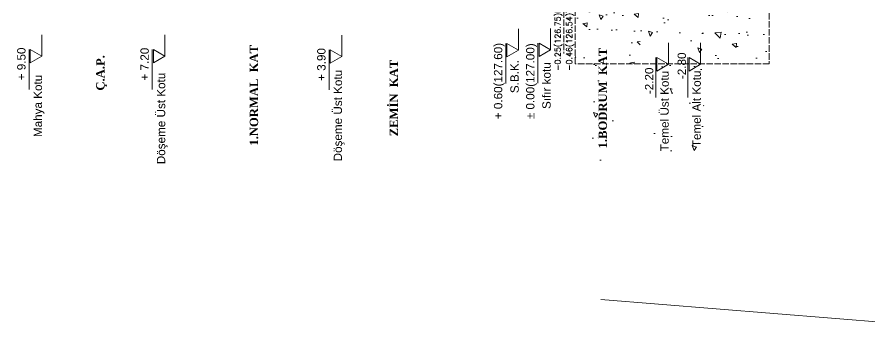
# Model space of a CAD drawing. Header units: millimetres. Extents: x 14753 to 45183, y 5640 to 19518.
# Drawn here: x 16022 to 16420.1, y 6355.7 to 6504.4 of the extents above; entities that cross this region are included whole.
import ezdxf

# ---------------------------------------------------------------- set-up
doc = ezdxf.new("R2010")
doc.units = ezdxf.units.MM
doc.linetypes.add('ACAD_ISO02W100', pattern=[15, 12, -3])
for name, color, linetype, lineweight in [('İMARSINIRI', 7, 'Continuous', 0), ('k ic olcu', 254, 'Continuous', 18), ('k kot', 31, 'Continuous', 20), ('k tarama', 252, 'Continuous', 9), ('kesiklii çizgi', 244, 'ACAD_ISO02W100', 5), ('YAZI', 1, 'Continuous', 0)]:
    doc.layers.add(name, color=color, linetype=linetype, lineweight=lineweight)
doc.styles.add('OLCU', font='romans.shx')
doc.styles.get("Standard").update_dxf_attribs({"font": 'arial.ttf'})

# ---------------------------------------------------------------- blocks, each defined once
blk = doc.blocks.new('kot1')
for p, q in [((578788.5, 90039.1), (578863, 90039.1)), ((578801, 90015.5), (578761, 90015.5))]:
    blk.add_line(p, q)
blk.add_lwpolyline([(578813.5, 90037.1), (578788.5, 90037.1), (578801, 90015.5)], close=True)
blk = doc.blocks.new('H')
at = {"layer": 'YAZI', "xscale": -1}
for p in [(971405.6, 4462718.1), (971405.6, 4462488.2), (971404.9, 4462158.2), (971417, 4461828.2), (971417.6, 4461768.2), (971390.5, 4461548.2), (971390.5, 4461488.2)]:
    blk.add_blockref('kot1', p, dxfattribs=at)
at = {"layer": 'YAZI'}
for s, p in [('+ 9.50', (392559.6, 4552764, 574.2)), ('Mahya Kotu', (392453.7, 4552733.3, 574.2)), ('+ 7.20', (392559.3, 4552533.9, 574.2)), ('Döşeme Üst Kotu', (392403.1, 4552503.2, 574.2)), ('+ 3.90', (392558.6, 4552203.9, 574.2)), ('Döşeme Üst Kotu', (392408.4, 4552173.2, 574.2)), ('+ 0.60(127.60)', (392487.1, 4551873.9, 574.2)), ('S.B.K.', (392535.7, 4551843.2, 574.2)), ('± 0.00(127.00)', (392487.1, 4551813.9, 574.2)), ('Sıfır kotu', (392506.1, 4551783.6, 574.2)), ('-2.20', (392533.8, 4551591.9, 574.2)), ('Temel Üst Kotu', (392427.2, 4551563.2, 574.2)), ('-2.80', (392561.9, 4551531, 459.4)), ('Temel Alt Kotu', (392434.9, 4551503.3, 459.4))]:
    blk.add_text(s, height=15.6, dxfattribs=at).set_placement(p)
at = {"layer": 'YAZI', "char_height": 15.6, "width": 230.85, "attachment_point": 2}
for s, insert in [('{\\fTimes New Roman|b1|i0|c162|p18;Ç.A.P.}', (392573.5, 4552632.1, 0)), ('{\\fTimes New Roman|b1|i0|c162|p18;1.NORMAL  KAT}', (392531.7, 4552345.4, 0)), ('{\\fTimes New Roman|b1|i0|c162|p18;ZEMİN  KAT}', (392526.5, 4552084.3, 0)), ('{\\fTimes New Roman|b1|i0|c162|p18;1.BODRUM  KAT}', (392526.5, 4551694.2, 0))]:
    blk.add_mtext(s, dxfattribs=dict(at, insert=insert))
blk = doc.blocks.new('a blok a-a kesit')
at = {"layer": 'k tarama'}
h = blk.add_hatch(dxfattribs=at)
h.set_pattern_fill('AR-CONC', color=256, scale=0.5)
h.paths.add_polyline_path([(390418, 4551782.1), (390268, 4551782.1), (390268, 4551590.9), (390343, 4551590.9), (390343, 4551474.9), (389283, 4551474.9), (389283, 4551590.9), (389358, 4551590.9), (389358, 4551736.9), (389183, 4551736.9), (389183, 4551374.9), (390418, 4551374.9)])
h.paths.add_polyline_path([(388999.1, 4551662.7), (389238.9, 4551662.7), (389238.9, 4551704.4), (388999.1, 4551704.4)])
h.paths.add_polyline_path([(389160.4, 4551525.8), (389230.3, 4551525.8), (389230.3, 4551555.6), (389160.4, 4551555.6)])
h.paths.add_polyline_path([(389009.1, 4551497), (389201.6, 4551497), (389201.6, 4551527.5), (389009.1, 4551527.5)])
h.paths.add_polyline_path([(389160.4, 4551585.8), (389230.3, 4551585.8), (389230.3, 4551615.6), (389160.4, 4551615.6)])
h.paths.add_polyline_path([(389013.9, 4551555.9), (389211.7, 4551555.9), (389211.7, 4551592.6), (389013.9, 4551592.6)])
h.paths.add_polyline_path([(390377.4, 4551652.7), (390617.2, 4551652.7), (390617.2, 4551694.4), (390377.4, 4551694.4)])
h.paths.add_polyline_path([(390406.2, 4551525.8), (390476.1, 4551525.8), (390476.1, 4551555.6), (390406.2, 4551555.6)])
h.paths.add_polyline_path([(390406.2, 4551585.8), (390476.1, 4551585.8), (390476.1, 4551615.6), (390406.2, 4551615.6)])
at = {"layer": 'kesiklii çizgi', "color": 251}
blk.add_lwpolyline([(390365.6, 4551822.9), (390240, 4551822.9), (389386, 4551757.9), (389202.7, 4551757.9)], dxfattribs=at)
at = {"layer": 'kesiklii çizgi'}
blk.add_lwpolyline([(390240, 4551782.7), (390418, 4551782.7), (390418, 4551374.9), (389183, 4551374.9), (389183, 4551736.9), (389385.1, 4551736.9)], dxfattribs=at)
at = {"layer": 'k ic olcu'}
blk.add_blockref('H', (-3407.1, -0.8), dxfattribs=at)
at = {"layer": 'k kot', "style": 'OLCU'}
for s, p in [('-0.25(126.75)D.Z.K.', (389170, 4551764.3)), ('-0.46(126.54)T.Z.K.', (389170, 4551742.8))]:
    blk.add_text(s, height=10.8, dxfattribs=at).set_placement(p)
blk = doc.blocks.new('vaziyet1')
at = {"layer": 'İMARSINIRI'}
blk.add_line((359302.5, 4539733.6), (358458.6, 4539801.6), dxfattribs=at)
at = {"layer": 'k ic olcu', "rotation": 90}
blk.add_blockref('a blok a-a kesit', (4910148, 4151058), dxfattribs=at)

msp = doc.modelspace()

# ---------------------------------------------------------------- block references
at = {"layer": 'k ic olcu', "xscale": 0.25, "yscale": 0.25, "zscale": 0.25}
msp.add_blockref('vaziyet1', (-73320.24, -1128577.72), dxfattribs=at)

doc.saveas('drawing.dxf')
